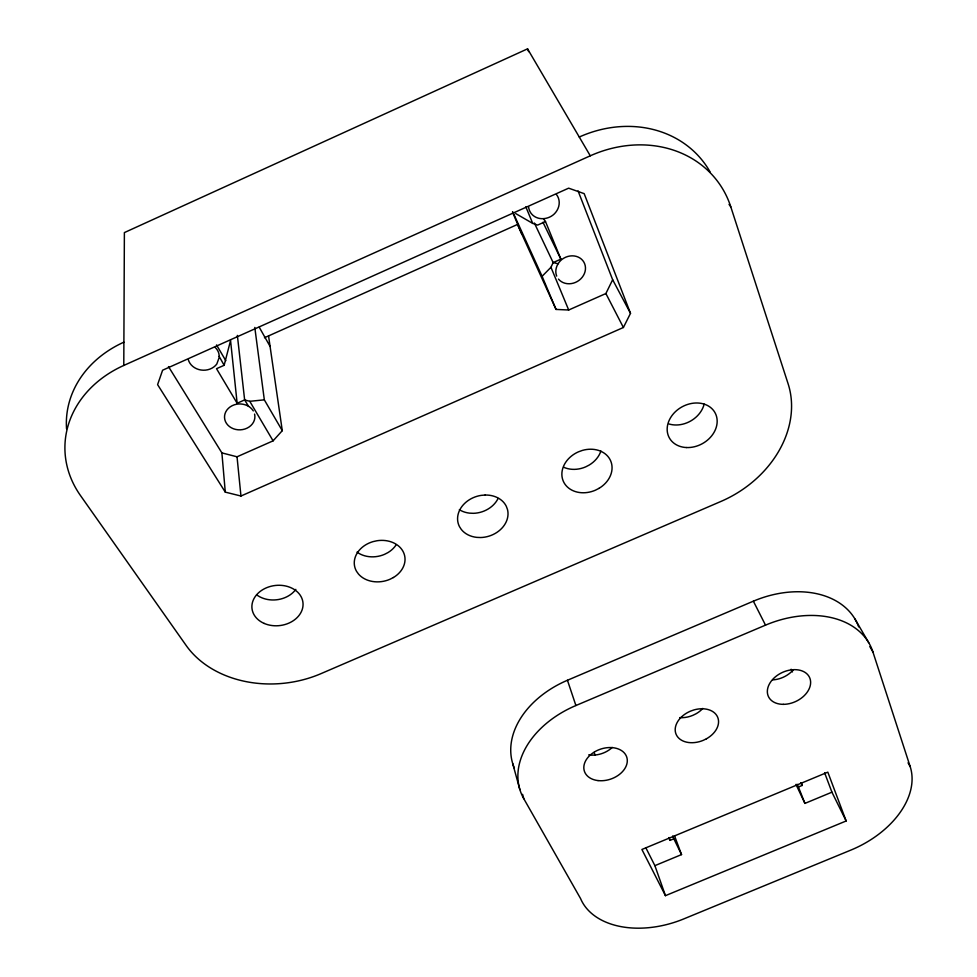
<?xml version="1.0" encoding="UTF-8"?>
<svg xmlns="http://www.w3.org/2000/svg" width="977" height="977" viewBox="0 0 977 977"><rect width="100%" height="100%" fill="white"/><g stroke="black" fill="none" stroke-linecap="round" stroke-linejoin="round"><path stroke-width="1.47" d="M123.786 365.447L124.384 232.587L527.556 48.85L590.279 155.807A113.735 98.897 -34.4 0 1 730.784 206.806L788.109 383.79A104.417 84.23 -28.8 0 1 720.928 501.445L321.03 673.629A102.683 80.786 -6.9 0 1 186.143 645.455L80.505 495.583A112.428 93.89 0.6 0 1 123.786 365.447L590.279 155.807M168.484 366.595L221.889 452.901L237.032 456.796L273.084 440.847L282.28 430.674L264.327 399.837L249.77 401.315L244.641 399.923L237.142 403.257L216.528 368.695L224.148 365.288L230.328 341.437M578.066 190.906L612.652 279.74L605.887 293.54L568.687 310.002L556.047 309.428L542.101 276.296L550.955 267.295L553.153 262.581L560.871 259.149L545.496 221.559L543.444 218.653M623.399 327.49L630.507 313.348L584.173 193.641L568.651 188.17L162.597 370.222L157.602 384.633L225.284 492.127L240.953 496.023L623.399 327.49L605.887 293.54M264.437 337.749L517.456 224.478L556.047 309.428M545.496 221.559L537.643 225.076L532.721 223.403L515.661 213.536M514.39 768.191A87.735 63.102 -18.8 0 1 567.442 680.261L753.365 601.185A89.066 63.737 -25 0 1 858.698 626.916M523.782 798.685A89.371 63.358 -18.7 0 1 575.905 705.528L765.516 625.146A90.751 64.018 -24.9 0 1 872.876 651.854L910.185 766.627A84.926 56.141 -23.9 0 1 850.82 850.112L683.766 918.917A83.729 55.591 -19.1 0 1 580.57 898.559L523.782 798.685L522.585 794.35M668.805 837.765L670.075 840.367L673.849 838.791L681.531 854.594L654.895 865.646L645.956 848.012M797.134 784.287L798.417 786.998L802.239 785.41L801.164 782.711M795.962 784.384L804.926 803.399L831.928 792.188L846.155 820.973L665.447 895.665L641.901 849.477L827.824 772.148L846.155 820.973M558.148 263.766L553.153 262.581L534.358 223.012M253.299 410.926C249.843 405.394 242.833 403.098 236.581 404.222A15.192 12.97 -2.2 0 0 224.832 419.683A15.192 12.97 -2.2 0 0 242.785 429.55A15.192 12.97 -2.2 0 0 254.594 414.114M729.05 204.401L730.784 206.806M248.537 406.298L244.641 399.923L237.362 335.392M216.528 344.942L225.821 360.721M249.77 401.315L273.084 440.847M854.936 618.954L868.712 642.646M869.823 646.579L872.876 651.854M259.198 327.148L270.079 346.42M219.178 356.41L224.148 365.288M908.048 762.805L910.185 766.627M612.652 279.74L630.507 313.348M791.138 669.245L792.494 671.92M753.365 601.185L765.516 625.146M542.98 222.267L560.871 259.149M800.92 782.662L802.239 785.41M512.791 211.96L542.101 276.296M512.473 211.972L521.73 233.882M525.834 206.831L532.721 223.403M550.955 267.295L568.687 310.002M798.417 786.998L804.926 803.399M527.556 48.85L528.655 51.671M824.588 772.722L831.928 792.188M674.606 836.007L681.531 854.594M672.787 835.946L673.849 838.791M669.025 837.521L670.075 840.367M654.895 865.646L665.447 895.665M594.163 752.388L595.127 755.258M567.442 680.261L575.905 705.528M512.693 763.538L519.862 789.55M556.67 276.088C554.289 270.055 557.073 263.155 562.056 259.345A15.327 13.483 -30.3 0 1 582.768 260.529A15.327 13.483 -30.3 0 1 579.202 280.24A15.327 13.483 -30.3 0 1 558.478 279.104M268.553 335.905L282.28 430.674M254.789 327.429L264.327 399.837M230.511 340.081L237.142 403.257M237.032 456.796L240.953 496.023M221.889 452.901L225.284 492.127M793.373 669.746A22.251 15.913 -25 0 1 772.624 679.882M612.249 747.442A21.921 15.754 -18.7 0 1 588.74 754.855M702.805 708.41A22.056 15.864 -21.9 0 1 695.905 713.845L692.827 715.347A22.056 15.864 -21.9 0 1 679.76 717.619M188.243 359.487A15.717 13.69 1.9 0 0 200.896 370.002A15.717 13.69 1.9 0 0 216.809 364.006L219.263 357.301L218.921 353.747A15.717 13.69 1.9 0 0 215.172 347.409M395.917 545.19A25.036 20.334 -11.3 0 1 387.979 552.579L384.584 554.325A25.036 20.334 -11.3 0 1 357.032 552.115M498.087 498.465A25.072 20.602 -17 0 1 473.344 513.316L469.546 513.145A25.072 20.602 -17 0 1 459.349 509.689M704.161 404.112A25.536 20.822 -29.1 0 1 669.135 424.018M295.848 589.375A25.121 19.992 -6.6 0 1 256.597 594.773M600.904 451.044A25.231 20.773 -23.2 0 1 589.155 465.076L585.675 466.872A25.231 20.773 -23.2 0 1 563.68 467.25M556.402 194.447A15.803 14.289 -33.3 0 1 555.705 212.363C550.014 219.715 537.631 221.278 531.427 213.768A15.803 14.289 -33.3 0 1 528.581 206.916M66.546 428.793A109.925 92.705 1.3 0 1 123.884 342.17M579.263 137.024A111.158 97.553 -35.2 0 1 710.218 172.172M393.438 577.505L389.97 579.276A25.573 20.529 -11.6 0 1 358.498 574.061L356.568 571.374A25.573 20.529 -11.6 0 1 373.055 541.624L377 540.745A25.573 20.529 -11.6 0 1 403.586 552.542A25.573 20.529 -11.6 0 1 393.438 577.505M598.95 488.378L595.384 490.21A25.768 20.969 -23 0 1 563.326 481.27A25.768 20.969 -23 0 1 578.494 451.814L582.341 450.421A25.768 20.969 -23 0 1 610.613 460.753A25.768 20.969 -23 0 1 598.95 488.378M706.42 738.795L703.293 740.322A22.471 15.925 -21.8 0 1 676.169 734.448A22.471 15.925 -21.8 0 1 690.421 711.171L693.78 709.974A22.471 15.925 -21.8 0 1 717.594 717.045A22.471 15.925 -21.8 0 1 706.42 738.795M485.129 495.034L481.136 495.376A25.61 20.798 -17.1 0 0 459.483 526.64L461.278 529.412A25.61 20.798 -17.1 0 0 476.776 537.374L480.647 537.533A25.61 20.798 -17.1 0 0 507.442 509.347L506.294 506.281A25.61 20.798 -17.1 0 0 485.129 495.034M783.285 704.344A22.679 15.986 -24.8 0 0 809.921 678.331A22.679 15.986 -24.8 0 0 773.76 678.294A22.679 15.986 -24.8 0 0 783.285 704.344M598.034 780.586A22.337 15.827 -18.7 0 0 626.99 757.969A22.337 15.827 -18.7 0 0 591.647 753.878A22.337 15.827 -18.7 0 0 598.034 780.586M264.181 623.424A25.646 20.163 -6.9 0 0 303.053 604.836A25.646 20.163 -6.9 0 0 265.207 588.349A25.646 20.163 -6.9 0 0 264.181 623.424M686.452 447.539A26.086 21.03 -28.7 0 0 716.104 415.091A26.086 21.03 -28.7 0 0 673.935 413.186A26.086 21.03 -28.7 0 0 686.452 447.539"/></g></svg>
